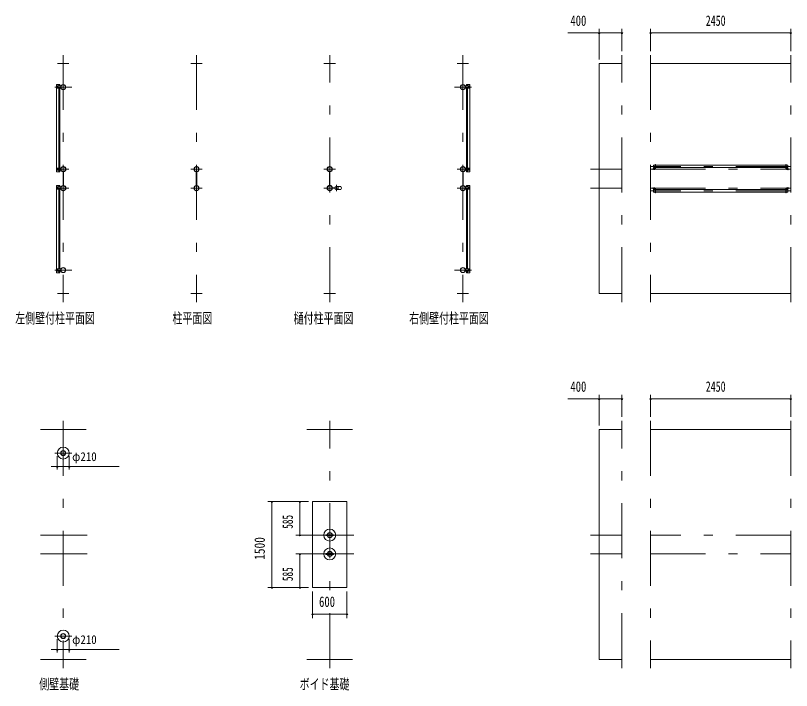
# Model space of a CAD drawing. Units: millimetres, scale not verified. Extents: x -34086 to 34091, y -14700 to 14700.
# Drawn here: x -34086 to -20516, y -11328 to 468 of the extents above; entities that cross this region are included whole.
import ezdxf
from ezdxf.enums import TextEntityAlignment as Align

# ---------------------------------------------------------------- set-up
doc = ezdxf.new("R2010")
doc.units = ezdxf.units.MM
doc.header["$LTSCALE"] = 80
doc.linetypes.add('USER3', pattern=[24, 12, -5, 2, -5])
for name, color, linetype, lineweight in [('0-2_1-07BOLD', 7, 'Continuous', 18), ('0-3_1-27CENTER', 3, 'USER3', 18), ('0-5_1-57DIM', 3, 'Continuous', 18)]:
    doc.layers.add(name, color=color, linetype=linetype, lineweight=lineweight)
doc.styles.add('ＭＳ ゴシック', font='')
doc.styles.get('ＭＳ ゴシック').set_extended_font_data('MS Gothic')

msp = doc.modelspace()

# ---------------------------------------------------------------- linework, layer by layer
at = {"layer": '0-2_1-07BOLD'}
for p, q in [((-33350.86, -372.46), (-33150.86, -372.46)), ((-31021.13, -372.46), (-30821.14, -372.46)), ((-28491.4, -372.46), (-28691.4, -372.46)), ((-26361.67, -372.46), (-26161.67, -372.46)), ((-23480.22, -372.46), (-23880.22, -372.46)), ((-20530.22, -372.46), (-22980.22, -372.46)), ((-33360.91, -768.46), (-33360.91, -798.46)), ((-33354.4, -774.96), (-33354.4, -778.66)), ((-33354.4, -791.96), (-33354.4, -788.26)), ((-33346.4, -778.66), (-33346.4, -774.96)), ((-33346.4, -788.26), (-33346.4, -791.96)), ((-33330.41, -763.46), (-33330.41, -738.46)), ((-33330.41, -2197.46), (-33330.41, -803.46)), ((-33312.8, -738.46), (-33312.8, -763.46)), ((-33312.8, -803.46), (-33312.8, -2197.46)), ((-26199.7, -738.46), (-26199.7, -763.46)), ((-26199.7, -738.46), (-26142.1, -738.46)), ((-26199.7, -803.46), (-26199.7, -2197.46)), ((-26182.1, -763.46), (-26182.1, -738.46)), ((-26182.1, -2197.46), (-26182.1, -803.46)), ((-26166.1, -778.66), (-26166.1, -774.96)), ((-26166.1, -788.26), (-26166.1, -791.96)), ((-26158.1, -774.96), (-26158.1, -778.66)), ((-26158.1, -791.96), (-26158.1, -788.26)), ((-26151.6, -768.46), (-26151.6, -798.46)), ((-22898.87, -2146.96), (-22927.72, -2146.96)), ((-22898.87, -2136.46), (-22898.87, -2202.26)), ((-20614.77, -2146.96), (-22895.67, -2146.96)), ((-33360.91, -2202.46), (-33360.91, -2232.46)), ((-33355.91, -2237.46), (-33295.4, -2237.46)), ((-33354.4, -2212.66), (-33354.4, -2208.96)), ((-33354.4, -2222.27), (-33354.4, -2225.96)), ((-33346.4, -2208.96), (-33346.4, -2212.66)), ((-33346.4, -2225.96), (-33346.4, -2222.27)), ((-33330.41, -2237.46), (-33330.41, -2262.46)), ((-33253.85, -2503.01), (-33253.85, -2261.9)), ((-33247.85, -2261.9), (-33247.85, -2503.01)), ((-30924.12, -2261.9), (-30924.12, -2503.01)), ((-30918.12, -2503.01), (-30918.12, -2261.9)), ((-28594.42, -2503.01), (-28594.42, -2261.9)), ((-28588.42, -2261.9), (-28588.42, -2503.01)), ((-26264.65, -2261.9), (-26264.65, -2503.01)), ((-26258.66, -2503.01), (-26258.66, -2261.9)), ((-26217.1, -2237.46), (-26156.6, -2237.46)), ((-26182.1, -2237.46), (-26182.1, -2262.46)), ((-26166.1, -2208.96), (-26166.1, -2212.66)), ((-26166.1, -2225.96), (-26166.1, -2222.27)), ((-26158.1, -2212.66), (-26158.1, -2208.96)), ((-26158.1, -2222.27), (-26158.1, -2225.96)), ((-26151.6, -2232.46), (-26151.6, -2202.46)), ((-22900.87, -2204.26), (-22930.47, -2204.26)), ((-22930.47, -2207.46), (-22900.87, -2207.46)), ((-22895.67, -2189.65), (-20614.77, -2189.65)), ((-20609.57, -2204.26), (-20579.97, -2204.26)), ((-20579.97, -2207.46), (-20609.57, -2207.46)), ((-20574.77, -2209.46), (-20574.77, -2229.46)), ((-33360.91, -2532.45), (-33360.91, -2562.45)), ((-33355.91, -2567.45), (-33295.41, -2567.45)), ((-33354.41, -2542.65), (-33354.41, -2538.96)), ((-33354.41, -2552.26), (-33354.41, -2555.96)), ((-33346.41, -2538.96), (-33346.41, -2542.65)), ((-33346.41, -2555.96), (-33346.41, -2552.26)), ((-33330.41, -2502.46), (-33330.41, -2527.45)), ((-33330.41, -3961.45), (-33330.41, -2567.45)), ((-33312.81, -2527.45), (-33312.81, -2502.46)), ((-33312.81, -2567.45), (-33312.81, -3961.45)), ((-28546.96, -2544.45), (-28500.75, -2544.45)), ((-28500.75, -2550.46), (-28546.96, -2550.46)), ((-28502.14, -2542.85), (-28545.49, -2542.85)), ((-28545.49, -2552.06), (-28502.14, -2552.06)), ((-28396.31, -2519.96), (-28463.89, -2519.96)), ((-28463.89, -2574.96), (-28396.31, -2574.96)), ((-26156.62, -2567.45), (-26217.12, -2567.45)), ((-26199.72, -2527.45), (-26199.72, -2502.46)), ((-26199.72, -2567.45), (-26199.72, -3961.45)), ((-26182.12, -2502.46), (-26182.12, -2527.45)), ((-26182.12, -3961.45), (-26182.12, -2567.45)), ((-26166.12, -2538.96), (-26166.12, -2542.65)), ((-26166.12, -2555.96), (-26166.12, -2552.26)), ((-26158.12, -2542.65), (-26158.12, -2538.96)), ((-26158.12, -2552.26), (-26158.12, -2555.96)), ((-26151.62, -2532.45), (-26151.62, -2562.45)), ((-22935.66, -2555.46), (-22935.66, -2535.46)), ((-22930.47, -2557.46), (-22900.87, -2557.46)), ((-22900.87, -2560.66), (-22930.47, -2560.66)), ((-22927.72, -2575.26), (-22898.87, -2575.26)), ((-22895.67, -2575.26), (-20614.77, -2575.26)), ((-20579.97, -2557.46), (-20609.57, -2557.46)), ((-20609.57, -2560.66), (-20579.97, -2560.66)), ((-20614.77, -2617.95), (-22895.67, -2617.95)), ((-33360.91, -3966.45), (-33360.91, -3996.45)), ((-33355.91, -4001.45), (-33295.41, -4001.45)), ((-33354.41, -3976.65), (-33354.41, -3972.95)), ((-33354.41, -3986.26), (-33354.41, -3989.95)), ((-33346.41, -3972.95), (-33346.41, -3976.65)), ((-33346.41, -3989.95), (-33346.41, -3986.26)), ((-33330.41, -4001.45), (-33330.41, -4026.45)), ((-26217.12, -4001.45), (-26156.62, -4001.45)), ((-26182.12, -4001.45), (-26182.12, -4026.45)), ((-26166.12, -3972.95), (-26166.12, -3976.65)), ((-26166.12, -3989.95), (-26166.12, -3986.26)), ((-26158.12, -3976.65), (-26158.12, -3972.95)), ((-26158.12, -3986.26), (-26158.12, -3989.95)), ((-26151.62, -3996.45), (-26151.62, -3966.45)), ((-33350.86, -4392.46), (-33150.86, -4392.46)), ((-30821.14, -4392.46), (-31021.13, -4392.46)), ((-28691.4, -4392.46), (-28491.4, -4392.46)), ((-26161.67, -4392.46), (-26361.67, -4392.46)), ((-22980.22, -4392.46), (-20530.22, -4392.46)), ((-33650.86, -6767.46), (-32850.86, -6767.46)), ((-28991.4, -6767.46), (-28191.4, -6767.46)), ((-20530.22, -6767.46), (-22980.22, -6767.46)), ((-28635.48, -8618.95), (-28656.4, -8618.95)), ((-28631.22, -8605.96), (-28551.58, -8605.96)), ((-28551.58, -8618.95), (-28631.22, -8618.95)), ((-28635.48, -8948.95), (-28656.4, -8948.95)), ((-28631.22, -8935.96), (-28551.58, -8935.96)), ((-28551.58, -8948.95), (-28631.22, -8948.95)), ((-32850.86, -10787.46), (-33650.86, -10787.46)), ((-28191.4, -10787.46), (-28991.4, -10787.46)), ((-22980.22, -10787.46), (-20530.22, -10787.46))]:
    msp.add_line(p, q, dxfattribs=at)
for points in [[(-23880.22, -372.46), (-23880.22, -4392.46), (-23480.22, -4392.46)], [(-33312.8, -738.46), (-33370.41, -738.46), (-33370.41, -2262.46), (-33312.8, -2262.46), (-33312.8, -2237.46)], [(-33355.91, -803.46), (-33295.4, -803.46), (-33295.4, -763.46), (-33355.91, -763.46)], [(-26156.6, -803.46), (-26217.1, -803.46), (-26217.1, -763.46), (-26156.6, -763.46)], [(-26142.1, -738.46), (-26142.1, -2262.46), (-26199.7, -2262.46), (-26199.7, -2237.46)], [(-22927.72, -2146.96), (-22927.72, -2189.65), (-22898.87, -2189.65)], [(-22895.67, -2202.26), (-22895.67, -2136.46), (-22898.87, -2136.46)], [(-20611.57, -2202.26), (-20611.57, -2136.46), (-20614.77, -2136.46), (-20614.77, -2202.26)], [(-20611.57, -2189.65), (-20582.72, -2189.65), (-20582.72, -2146.96), (-20611.57, -2146.96)], [(-33295.4, -2237.46), (-33295.4, -2197.46), (-33355.91, -2197.46)], [(-33255.45, -2263.38), (-33255.45, -2292.46), (-33253.85, -2292.46)], [(-33247.85, -2292.46), (-33246.25, -2292.46), (-33246.25, -2263.38)], [(-30924.12, -2292.46), (-30925.72, -2292.46), (-30925.72, -2263.38)], [(-30916.52, -2263.38), (-30916.52, -2292.46), (-30918.12, -2292.46)], [(-28596.02, -2263.38), (-28596.02, -2292.46), (-28594.42, -2292.46)], [(-28588.42, -2292.46), (-28586.81, -2292.46), (-28586.81, -2263.38)], [(-26264.65, -2292.46), (-26266.26, -2292.46), (-26266.26, -2263.38)], [(-26257.05, -2263.38), (-26257.05, -2292.46), (-26258.66, -2292.46)], [(-26156.6, -2197.46), (-26217.1, -2197.46), (-26217.1, -2237.46)], [(-22932.47, -2209.46), (-22932.47, -2229.46), (-22935.66, -2229.46), (-22935.66, -2209.46)], [(-20574.77, -2229.46), (-20577.97, -2229.46), (-20577.97, -2209.46)], [(-33312.81, -2502.46), (-33370.41, -2502.46), (-33370.41, -4026.45), (-33312.81, -4026.45), (-33312.81, -4001.45)], [(-33295.41, -2567.45), (-33295.41, -2527.45), (-33355.91, -2527.45)], [(-33253.85, -2472.46), (-33255.45, -2472.46), (-33255.45, -2501.54)], [(-33246.25, -2501.54), (-33246.25, -2472.46), (-33247.85, -2472.46)], [(-30925.72, -2501.54), (-30925.72, -2472.46), (-30924.12, -2472.46)], [(-30918.12, -2472.46), (-30916.52, -2472.46), (-30916.52, -2501.54)], [(-28594.42, -2472.46), (-28596.02, -2472.46), (-28596.02, -2501.54)], [(-28586.81, -2501.54), (-28586.81, -2472.46), (-28588.42, -2472.46)], [(-26266.26, -2501.54), (-26266.26, -2472.46), (-26264.65, -2472.46)], [(-26258.66, -2472.46), (-26257.05, -2472.46), (-26257.05, -2501.54)], [(-26217.12, -2567.45), (-26217.12, -2527.45), (-26156.62, -2527.45)], [(-26199.72, -2502.46), (-26142.12, -2502.46), (-26142.12, -4026.45), (-26199.72, -4026.45), (-26199.72, -4001.45)], [(-22935.66, -2535.46), (-22932.47, -2535.46), (-22932.47, -2555.46)], [(-22898.87, -2617.95), (-22927.72, -2617.95), (-22927.72, -2575.26)], [(-22898.87, -2562.66), (-22898.87, -2628.46), (-22895.67, -2628.46), (-22895.67, -2562.66)], [(-20614.77, -2562.66), (-20614.77, -2628.46), (-20611.57, -2628.46), (-20611.57, -2562.66)], [(-20611.57, -2575.26), (-20582.72, -2575.26), (-20582.72, -2617.95), (-20611.57, -2617.95)], [(-20577.97, -2555.46), (-20577.97, -2535.46), (-20574.77, -2535.46), (-20574.77, -2555.46)], [(-33295.41, -4001.45), (-33295.41, -3961.45), (-33355.91, -3961.45)], [(-26156.62, -3961.45), (-26217.12, -3961.45), (-26217.12, -4001.45)], [(-23480.22, -6767.46), (-23880.22, -6767.46), (-23880.22, -10787.46), (-23480.22, -10787.46)], [(-28656.4, -8618.95), (-28656.4, -8605.96), (-28635.48, -8605.96)], [(-28547.33, -8605.96), (-28526.4, -8605.96), (-28526.4, -8618.95), (-28547.33, -8618.95)], [(-28656.4, -8948.95), (-28656.4, -8935.96), (-28635.48, -8935.96)], [(-28547.33, -8935.96), (-28526.4, -8935.96), (-28526.4, -8948.95), (-28547.33, -8948.95)]]:
    msp.add_lwpolyline(points, dxfattribs=at)
for points in [[(-33353.29, -788.46), (-33347.52, -788.46), (-33344.63, -783.46), (-33347.52, -778.46), (-33353.29, -778.46), (-33356.18, -783.46)], [(-26159.22, -788.46), (-26164.99, -788.46), (-26167.88, -783.46), (-26164.99, -778.46), (-26159.22, -778.46), (-26156.33, -783.46)], [(-33347.52, -2222.46), (-33344.63, -2217.46), (-33347.52, -2212.46), (-33353.29, -2212.46), (-33356.18, -2217.46), (-33353.29, -2222.46)], [(-26164.99, -2222.46), (-26159.22, -2222.46), (-26156.33, -2217.46), (-26159.22, -2212.46), (-26164.99, -2212.46), (-26167.88, -2217.46)], [(-33347.52, -2542.45), (-33344.64, -2547.46), (-33347.52, -2552.45), (-33353.3, -2552.45), (-33356.18, -2547.46), (-33353.29, -2542.45)], [(-26165, -2542.45), (-26167.9, -2547.46), (-26165, -2552.45), (-26159.24, -2552.45), (-26156.35, -2547.46), (-26159.24, -2542.45)], [(-33347.52, -3986.45), (-33344.64, -3981.45), (-33347.52, -3976.45), (-33353.3, -3976.45), (-33356.18, -3981.45), (-33353.29, -3986.45)], [(-26165, -3986.45), (-26159.24, -3986.45), (-26156.35, -3981.45), (-26159.24, -3976.45), (-26165, -3976.45), (-26167.9, -3981.45)], [(-28891.4, -9527.46), (-28891.4, -8027.45), (-28291.4, -8027.45), (-28291.4, -9527.46)]]:
    msp.add_lwpolyline(points, close=True, dxfattribs=at)
for centre, radius in [((-33350.4, -783.46), 6.25), ((-33350.4, -783.46), 4.9), ((-33250.86, -783.46), 44.55), ((-33250.86, -783.46), 40.35), ((-26261.65, -783.46), 44.55), ((-26261.65, -783.46), 40.35), ((-26162.1, -783.46), 6.25), ((-26162.1, -783.46), 4.9), ((-33250.86, -2169.06), 2.25), ((-30921.13, -2169.06), 2.25), ((-28591.41, -2169.06), 2.25), ((-26261.66, -2169.06), 2.25), ((-33350.4, -2217.46), 6.25), ((-33350.4, -2217.46), 4.9), ((-33250.86, -2217.46), 44.55), ((-33250.86, -2217.46), 40.35), ((-30921.13, -2217.46), 44.55), ((-30921.13, -2217.46), 40.35), ((-28591.41, -2217.46), 44.55), ((-28591.41, -2217.46), 40.35), ((-26261.66, -2217.46), 44.55), ((-26261.66, -2217.46), 40.35), ((-26162.1, -2217.46), 6.25), ((-26162.1, -2217.46), 4.9), ((-33350.41, -2547.46), 6.25), ((-33350.41, -2547.46), 4.9), ((-33250.86, -2547.46), 44.55), ((-33250.86, -2547.46), 40.35), ((-30921.13, -2547.46), 44.55), ((-30921.13, -2547.46), 40.35), ((-28591.41, -2547.46), 46.15), ((-28591.41, -2547.46), 44.55), ((-28591.41, -2547.46), 40.35), ((-28473.41, -2547.46), 27.5), ((-28442.06, -2547.46), 2.25), ((-26261.66, -2547.46), 44.55), ((-26261.66, -2547.46), 40.35), ((-26162.12, -2547.46), 6.25), ((-26162.12, -2547.46), 4.9), ((-33250.86, -2595.86), 2.25), ((-30921.13, -2595.86), 2.25), ((-28591.41, -2595.86), 2.25), ((-26261.66, -2595.86), 2.25), ((-33350.41, -3981.45), 6.25), ((-33350.41, -3981.45), 4.9), ((-33250.86, -3981.45), 44.55), ((-33250.86, -3981.45), 40.35), ((-26261.67, -3981.45), 44.55), ((-26261.67, -3981.45), 40.35), ((-26162.12, -3981.45), 6.25), ((-26162.12, -3981.45), 4.9), ((-33250.86, -7178.46), 105), ((-33250.86, -7178.46), 44.55), ((-33250.86, -7178.46), 40.35), ((-28591.4, -8612.45), 105), ((-28591.4, -8612.45), 44.55), ((-28591.4, -8612.45), 40.35), ((-28591.4, -8942.45), 105), ((-28591.4, -8942.45), 44.55), ((-28591.4, -8942.45), 40.35), ((-33250.86, -10376.45), 105), ((-33250.86, -10376.45), 44.55), ((-33250.86, -10376.45), 40.35)]:
    msp.add_circle(centre, radius, dxfattribs=at)
for centre, radius, start, end in [((-33355.91, -768.46), 5, 90, 180), ((-33355.91, -798.46), 5, 180, 270), ((-33350.4, -774.96), 4, 0, 180), ((-33350.4, -791.96), 4, 180, 0), ((-26162.1, -774.96), 4, 0, 180), ((-26162.1, -791.96), 4, 180, 0), ((-26156.6, -768.46), 5, 0, 90), ((-26156.6, -798.46), 5, 270, 0), ((-33250.86, -2169.06), 3.85, 322.09525, 270.00276), ((-30921.13, -2169.06), 3.85, 322.09525, 270.00276), ((-28591.41, -2169.06), 3.85, 269.99724, 217.90475), ((-26261.66, -2169.06), 3.85, 322.09525, 270.00276), ((-33355.91, -2202.46), 5, 90, 180), ((-33355.91, -2232.46), 5, 180, 270), ((-33350.4, -2208.96), 4, 0, 180), ((-33350.4, -2225.96), 4, 180, 0), ((-33250.85, -2217.46), 46.15, 93.78961, 264.28209), ((-33250.85, -2217.46), 46.15, 275.72758, 90.00154), ((-30921.13, -2217.46), 46.15, 93.78961, 264.28209), ((-30921.13, -2217.46), 46.15, 275.72758, 90.00154), ((-28591.41, -2217.46), 46.15, 89.99846, 264.27242), ((-28591.41, -2217.46), 46.15, 275.71791, 86.21039), ((-26261.66, -2217.46), 46.15, 93.78961, 264.28209), ((-26261.66, -2217.46), 46.15, 275.72758, 90.00154), ((-26162.1, -2208.96), 4, 0, 180), ((-26162.1, -2225.96), 4, 180, 0), ((-26156.6, -2202.46), 5, 0, 90), ((-26156.6, -2232.46), 5, 270, 0), ((-22930.47, -2209.46), 5.2, 90, 180), ((-22930.47, -2209.46), 2, 90, 180), ((-22900.87, -2202.26), 2, 270, 0), ((-22900.87, -2202.26), 5.2, 270, 0), ((-20609.57, -2202.26), 5.2, 180, 270), ((-20609.57, -2202.26), 2, 180, 270), ((-20579.97, -2209.46), 5.2, 0, 90), ((-20579.97, -2209.46), 2, 0, 90), ((-33355.91, -2532.45), 5, 90, 180), ((-33355.91, -2562.45), 5, 180, 270), ((-33350.41, -2538.96), 4, 0, 180), ((-33350.41, -2555.96), 4, 180, 0), ((-33250.85, -2547.46), 46.15, 95.71837, 266.21085), ((-33250.85, -2547.46), 46.15, 269.99892, 84.27287), ((-30921.13, -2547.46), 46.15, 95.71837, 266.21085), ((-30921.13, -2547.46), 46.15, 269.99892, 84.27287), ((-28473.41, -2547.46), 29.1, 0, 170.90512), ((-28473.41, -2547.46), 29.1, 189.09599, 354.06984), ((-28490.81, -2547.46), 44.9, 19.58864, 37.76454), ((-28490.81, -2547.46), 44.9, 322.23546, 340.41136), ((-28442.06, -2547.46), 3.85, 180, 128.65778), ((-28431.8, -2547.46), 44.9, 322.23546, 37.76454), ((-26261.66, -2547.46), 46.15, 95.71837, 266.21085), ((-26261.66, -2547.46), 46.15, 269.99892, 84.27287), ((-26162.12, -2538.96), 4, 0, 180), ((-26162.12, -2555.96), 4, 180, 0), ((-26156.62, -2532.45), 5, 0, 90), ((-26156.62, -2562.45), 5, 270, 0), ((-22930.47, -2555.46), 5.2, 180, 270), ((-22930.47, -2555.46), 2, 180, 270), ((-22900.87, -2562.66), 5.2, 0, 90), ((-22900.87, -2562.66), 2, 0, 90), ((-20609.57, -2562.66), 5.2, 90, 180), ((-20609.57, -2562.66), 2, 90, 180), ((-20579.97, -2555.46), 2, 270, 0), ((-20579.97, -2555.46), 5.2, 270, 0), ((-33250.86, -2595.86), 3.85, 90, 37.90752), ((-30921.13, -2595.86), 3.85, 90, 37.90752), ((-28591.41, -2595.86), 3.85, 142.09248, 90), ((-26261.66, -2595.86), 3.85, 90, 37.90752), ((-33355.91, -3966.45), 5, 90, 180), ((-33355.91, -3996.45), 5, 180, 270), ((-33350.41, -3972.95), 4, 0, 180), ((-33350.41, -3989.95), 4, 180, 0), ((-26162.12, -3972.95), 4, 0, 180), ((-26162.12, -3989.95), 4, 180, 0), ((-26156.62, -3966.45), 5, 0, 90), ((-26156.62, -3996.45), 5, 270, 0)]:
    msp.add_arc(centre, radius, start, end, dxfattribs=at)
at = {"layer": '0-3_1-27CENTER'}
for p, q in [((-33250.86, -222.46), (-33250.86, -4542.46)), ((-30921.13, -222.46), (-30921.13, -4542.46)), ((-28591.4, -4542.46), (-28591.4, -222.46)), ((-26261.67, -222.46), (-26261.67, -4542.46)), ((-23480.22, -4542.46), (-23480.22, -222.46)), ((-22980.22, -222.46), (-22980.22, -4542.46)), ((-20530.22, -4542.46), (-20530.22, -222.46)), ((-33100.85, -783.46), (-33400.85, -783.46)), ((-33350.4, -765.96), (-33350.4, -800.96)), ((-26411.66, -783.46), (-26111.65, -783.46)), ((-26162.1, -765.96), (-26162.1, -800.96)), ((-20530.22, -2168.31), (-22980.22, -2168.31)), ((-33350.86, -2217.46), (-33150.86, -2217.46)), ((-33350.4, -2234.96), (-33350.4, -2199.96)), ((-30821.14, -2217.46), (-31021.13, -2217.46)), ((-28691.4, -2217.46), (-28491.4, -2217.46)), ((-26161.66, -2217.46), (-26361.67, -2217.46)), ((-26162.1, -2234.96), (-26162.1, -2199.96)), ((-23480.22, -2217.46), (-24030.21, -2217.46)), ((-22980.22, -2217.46), (-20530.22, -2217.46)), ((-22910.67, -2226.46), (-22910.67, -2184.66)), ((-20599.77, -2226.46), (-20599.77, -2184.66)), ((-33150.86, -2547.46), (-33350.86, -2547.46)), ((-33350.41, -2564.96), (-33350.41, -2529.96)), ((-31021.13, -2547.46), (-30821.14, -2547.46)), ((-28491.4, -2547.46), (-28691.4, -2547.46)), ((-28523.88, -2558.22), (-28523.88, -2536.69)), ((-28473.41, -2492.46), (-28473.41, -2602.46)), ((-26361.67, -2547.46), (-26161.67, -2547.46)), ((-26162.12, -2564.96), (-26162.12, -2529.96)), ((-24030.21, -2547.46), (-23480.22, -2547.46)), ((-22980.22, -2547.46), (-20530.22, -2547.46)), ((-22910.67, -2580.26), (-22910.67, -2538.46)), ((-20599.77, -2538.46), (-20599.77, -2580.26)), ((-20530.22, -2596.61), (-22980.22, -2596.61)), ((-33400.86, -3981.45), (-33100.86, -3981.45)), ((-33350.41, -3998.95), (-33350.41, -3963.95)), ((-26111.67, -3981.45), (-26411.68, -3981.45)), ((-26162.12, -3998.95), (-26162.12, -3963.95)), ((-33250.86, -6617.46), (-33250.86, -10937.46)), ((-28591.4, -10937.46), (-28591.4, -6617.46)), ((-23480.22, -10937.46), (-23480.22, -6617.46)), ((-22980.22, -6617.46), (-22980.22, -10937.46)), ((-20530.22, -6617.46), (-20530.22, -10937.46)), ((-33400.86, -7178.46), (-33100.86, -7178.46)), ((-32830.86, -8612.46), (-33650.86, -8612.46)), ((-28171.4, -8612.46), (-28991.4, -8612.46)), ((-24030.21, -8612.46), (-23480.22, -8612.46)), ((-20530.22, -8612.46), (-22980.22, -8612.46)), ((-33650.86, -8942.45), (-32830.86, -8942.45)), ((-28991.4, -8942.45), (-28171.4, -8942.45)), ((-23480.22, -8942.46), (-24030.21, -8942.46)), ((-22980.22, -8942.46), (-20530.22, -8942.46)), ((-33400.86, -10376.45), (-33100.86, -10376.45))]:
    msp.add_line(p, q, dxfattribs=at)
at = {"layer": '0-5_1-57DIM'}
for p, q in [((-23880.22, 162.54), (-24429.72, 162.54)), ((-23866.22, 162.54), (-23894.22, 162.54)), ((-23880.22, 232.54), (-23880.22, -302.46)), ((-23880.22, 162.54), (-23480.22, 162.54)), ((-23466.22, 162.54), (-23494.22, 162.54)), ((-23480.22, -152.46), (-23480.22, 232.54)), ((-22966.22, 162.54), (-22994.22, 162.54)), ((-22980.22, 232.54), (-22980.22, -152.46)), ((-22980.22, 162.54), (-20530.22, 162.54)), ((-20516.22, 162.54), (-20544.22, 162.54)), ((-20530.22, -152.46), (-20530.22, 232.54)), ((-23880.22, -6232.46), (-24429.72, -6232.46)), ((-23866.22, -6232.46), (-23894.22, -6232.46)), ((-23880.22, -6162.46), (-23880.22, -6697.46)), ((-23880.22, -6232.46), (-23480.22, -6232.46)), ((-23466.22, -6232.46), (-23494.22, -6232.46)), ((-23480.22, -6547.46), (-23480.22, -6162.46)), ((-22966.22, -6232.46), (-22994.22, -6232.46)), ((-22980.22, -6162.46), (-22980.22, -6547.46)), ((-22980.22, -6232.46), (-20530.22, -6232.46)), ((-20516.22, -6232.46), (-20544.22, -6232.46)), ((-20530.22, -6162.46), (-20530.22, -6547.46)), ((-33355.86, -7465.45), (-33355.86, -7235.88)), ((-33145.86, -7235.88), (-33145.86, -7465.45)), ((-32273.36, -7415.45), (-33464.51, -7415.45)), ((-33341.86, -7415.45), (-33369.86, -7415.45)), ((-33131.86, -7415.45), (-33159.86, -7415.45)), ((-28961.4, -8027.45), (-29671.4, -8027.45)), ((-29587.4, -8027.45), (-29615.4, -8027.45)), ((-29601.4, -8027.45), (-29601.4, -9527.46)), ((-29097.4, -8027.45), (-29125.4, -8027.45)), ((-29111.4, -8027.45), (-29111.4, -8612.46)), ((-28961.4, -8612.46), (-29181.4, -8612.46)), ((-29097.4, -8612.46), (-29125.4, -8612.46)), ((-29181.4, -8942.45), (-28961.4, -8942.45)), ((-29097.4, -8942.45), (-29125.4, -8942.45)), ((-29111.4, -8942.45), (-29111.4, -9527.46)), ((-29671.4, -9527.46), (-28961.4, -9527.46)), ((-29587.4, -9527.46), (-29615.4, -9527.46)), ((-29097.4, -9527.46), (-29125.4, -9527.46)), ((-28891.4, -9597.46), (-28891.4, -10062.27)), ((-28291.4, -10062.27), (-28291.4, -9597.46)), ((-28877.4, -9992.27), (-28905.4, -9992.27)), ((-28891.4, -9992.27), (-28291.4, -9992.27)), ((-28277.4, -9992.27), (-28305.4, -9992.27)), ((-33355.86, -10663.45), (-33355.86, -10433.87)), ((-33145.86, -10433.87), (-33145.86, -10663.45)), ((-33464.51, -10613.45), (-32273.36, -10613.45)), ((-33341.86, -10613.45), (-33369.86, -10613.45)), ((-33131.86, -10613.45), (-33159.86, -10613.45))]:
    msp.add_line(p, q, dxfattribs=at)
for centre in [(-23880.22, 162.54), (-23480.22, 162.54), (-22980.22, 162.54), (-20530.22, 162.54), (-23880.22, -6232.46), (-23480.22, -6232.46), (-22980.22, -6232.46), (-20530.22, -6232.46), (-33355.86, -7415.45), (-33145.86, -7415.45), (-29601.4, -8027.45), (-29111.4, -8027.45), (-29111.4, -8612.46), (-29111.4, -8942.45), (-29601.4, -9527.46), (-29111.4, -9527.46), (-28891.4, -9992.27), (-28291.4, -9992.27), (-33355.86, -10613.45), (-33145.86, -10613.45)]:
    msp.add_arc(centre, 14, 180, 0, dxfattribs=at)

# ---------------------------------------------------------------- texts
at = {"layer": '0-5_1-57DIM', "color": 7, "style": 'ＭＳ ゴシック'}
for s, height, width, p in [('400', 182.3, 0.75, (-24382.64, 232.54)), ('2450', 182.3, 0.7, (-22015.63, 232.54)), ('左側壁付柱平面図', 182.3, 0.7, (-34090.86, -4967.59)), ('柱平面図', 182.3, 0.7, (-31341.14, -4967.59)), ('樋付柱平面図', 182.3, 0.7, (-29221.4, -4967.59)), ('右側壁付柱平面図', 182.3, 0.7, (-27201.67, -4967.59)), ('400', 182.3, 0.75, (-24382.64, -6162.46)), ('2450', 182.3, 0.7, (-22015.63, -6162.46)), ('φ210', 155, 0.9, (-33095.86, -7365.45)), ('600', 182.3, 0.75, (-28777.4, -9922.27)), ('φ210', 155, 0.9, (-33095.86, -10563.45)), ('側壁基礎', 182.3, 0.7, (-33670.85, -11362.59)), ('ボイド基礎', 182.3, 0.7, (-29116.4, -11362.59))]:
    msp.add_text(s, height=height, dxfattribs=dict(at, width=width)).set_placement(p, align=Align.BOTTOM_LEFT)
for s, width, p in [('585', 0.65, (-29181.4, -8501.81)), ('1500', 0.8, (-29671.4, -9044.83)), ('585', 0.65, (-29181.4, -9416.81))]:
    msp.add_text(s, height=182.3, rotation=90, dxfattribs=dict(at, width=width)).set_placement(p, align=Align.BOTTOM_LEFT)

doc.saveas('drawing.dxf')
